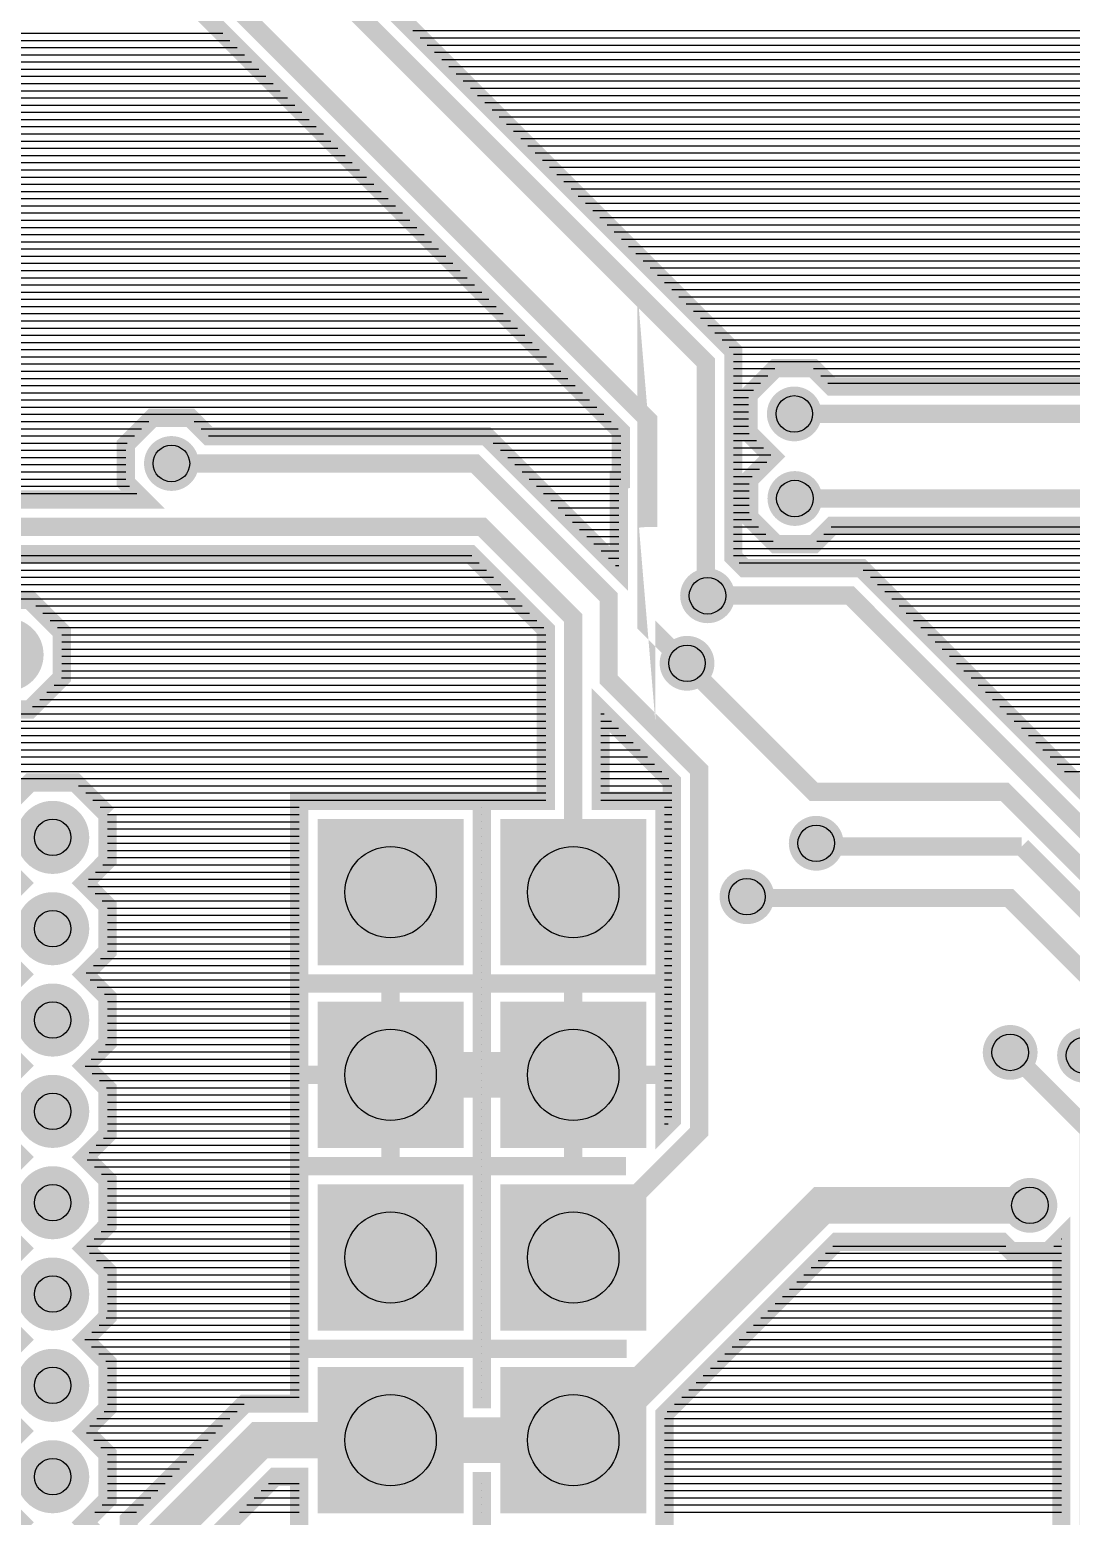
# Model space of a CAD drawing. Header units: inches. Extents: x -1.97 to 1.97, y -1.92 to 2.03.
# Drawn here: x -1.199 to -0.629, y -1.194 to -0.38 of the extents above; entities that cross this region are included whole.
import ezdxf

# ---------------------------------------------------------------- set-up
doc = ezdxf.new("R2010")
doc.units = ezdxf.units.IN
doc.layers.get('0').update_dxf_attribs({"linetype": 'CONTINUOUS'})

# ---------------------------------------------------------------- blocks, each defined once
blk = doc.blocks.new('EPAD')
at = {"const_width": 0.5}
blk.add_lwpolyline([(-0.25, 0, 1), (0.25, 0, 1)], format="xyb", close=True, dxfattribs=at)
blk = doc.blocks.new('RPAD')
blk.add_trace([(-0.5, -0.5), (-0.5, 0.5), (0.5, -0.5), (0.5, 0.5)])

msp = doc.modelspace()

# ---------------------------------------------------------------- linework, layer by layer
for points, const_width in [([(-0.86065, -0.612081), (-0.86065, -0.59346), (-1.090376, -0.363734), (-1.132727, -0.321383), (-1.132727, -0.302081)], 0.01), ([(-0.514378, -0.90424), (-0.743893, -0.674725), (-0.80785, -0.674725), (-0.813982, -0.668593), (-0.813982, -0.555868), (-1.059985, -0.309865)], 0.01), ([(-1.147727, -0.327596), (-0.87565, -0.599673), (-0.87565, -0.626092), (-0.876625, -0.626133), (-0.876625, -0.675013), (-0.949241, -0.602397), (-1.10127, -0.602397), (-1.11127, -0.592397), (-1.13198, -0.592397), (-1.146625, -0.607041), (-1.146625, -0.627752), (-1.137295, -0.637081), (-1.499852, -0.637081)], 0.01), ([(-0.821625, -0.697081), (-0.828982, -0.689724), (-0.828982, -0.562081), (-1.060413, -0.33065)], 0.01), ([(-0.780626, -0.590256), (-0.5548, -0.590256), (-0.524142, -0.559598), (-0.524142, -0.539344), (-0.509732, -0.524934), (-0.455938, -0.524934), (-0.421625, -0.559247), (-0.421625, -0.587081), (-0.41694, -0.591766), (-0.37635, -0.591766)], 0.01), ([(-0.86065, -0.652081), (-0.861625, -0.640517), (-0.861625, -0.705504), (-0.835837, -0.731293)], 0.01), ([(-0.530898, -0.651567), (-0.759944, -0.651567), (-0.769944, -0.661567), (-0.790654, -0.661567), (-0.805299, -0.646922), (-0.805299, -0.626212), (-0.792662, -0.613575), (-0.805626, -0.600611), (-0.805626, -0.579901), (-0.790981, -0.565257), (-0.770271, -0.565257), (-0.760271, -0.575257), (-0.561013, -0.575257)], 0.01), ([(-0.780299, -0.636567), (-0.537111, -0.636567), (-0.471625, -0.571081)], 0.01), ([(-0.86065, -0.652081), (-0.86065, -0.641492), (-0.86065, -0.612081)], 0.01), ([(-1.121625, -0.617396), (-0.955454, -0.617396), (-0.882256, -0.690595), (-0.882256, -0.73564), (-0.832706, -0.785189), (-0.832706, -0.983162), (-0.901625, -1.052081)], 0.01), ([(-0.901625, -0.852081), (-0.901625, -0.702081), (-0.951625, -0.652081), (-1.493639, -0.652081), (-1.511625, -0.670068), (-1.511625, -0.722081)], 0.01), ([(-1.487426, -0.667081), (-0.957838, -0.667081), (-0.916625, -0.708294), (-0.916625, -0.802081), (-0.951625, -0.802081), (-0.951625, -0.902081), (-0.851626, -0.902081), (-0.851626, -0.802081), (-0.886626, -0.802081), (-0.886626, -0.752483), (-0.847706, -0.791402), (-0.847706, -0.976949), (-0.851626, -0.980869), (-0.851626, -0.902081), (-0.951625, -0.902081), (-0.951625, -1.002081), (-0.872837, -1.002081), (-0.872838, -1.002081), (-0.951625, -1.002081), (-0.951625, -1.102081), (-0.872463, -1.102081), (-0.872463, -1.102081), (-0.951625, -1.102081), (-0.951625, -1.129581), (-0.951626, -1.129581), (-0.951626, -1.102081), (-1.051625, -1.102081), (-1.051625, -1.132081), (-1.081467, -1.132081), (-1.145024, -1.195639), (-1.145024, -1.380824)], 0.01), ([(-1.224052, -0.752081), (-1.199199, -0.752081), (-1.181626, -0.734507), (-1.181626, -0.709655), (-1.199199, -0.692081), (-1.224052, -0.692081)], 0.01), ([(-0.529378, -1.450352), (-0.529378, -0.910453), (-0.750106, -0.689724), (-0.828982, -0.689724)], 0.01), ([(-0.828109, -0.689821), (-0.821625, -0.696305), (-0.821625, -0.697081)], 0.01), ([(-0.839325, -0.726778), (-0.835837, -0.731293)], 0.01), ([(-0.835837, -0.731293), (-0.770048, -0.797081), (-0.681348, -0.797081)], 0.01), ([(-1.216625, -0.809655), (-1.199052, -0.792081), (-1.174199, -0.792081), (-1.156626, -0.809655)], 0.01), ([(-1.051625, -0.802081), (-1.051625, -0.902081), (-0.951626, -0.902081), (-0.951626, -0.802081), (-1.051625, -0.802081)], 0.01), ([(-0.401551, -1.59513), (-0.545957, -1.450724), (-0.545957, -1.349248), (-0.545957, -0.916628), (-0.665504, -0.797081), (-0.681348, -0.797081)], 0.01), ([(-1.156626, -0.809655), (-1.156626, -0.834507), (-1.169199, -0.847081), (-1.156626, -0.859655), (-1.156626, -0.884507), (-1.169199, -0.897081), (-1.156626, -0.909655), (-1.156626, -0.934507), (-1.169199, -0.947081), (-1.156626, -0.959655), (-1.156626, -0.984507), (-1.169199, -0.997081), (-1.156626, -1.009655), (-1.156626, -1.034507), (-1.169199, -1.047081), (-1.156626, -1.059655), (-1.156626, -1.084507), (-1.169199, -1.097081), (-1.156626, -1.109655), (-1.156626, -1.134507), (-1.169199, -1.147081), (-1.156626, -1.159655), (-1.156626, -1.184507), (-1.169199, -1.197081), (-1.156626, -1.209655)], 0.01), ([(-0.656161, -0.827081), (-0.768619, -0.827081), (-0.768619, -0.825309)], 0.01), ([(-1.216625, -0.859655), (-1.204051, -0.847081), (-1.216625, -0.834507)], 0.01), ([(-0.421683, -1.602074), (-0.563882, -1.459875), (-0.563882, -1.381334), (-0.563882, -0.91936), (-0.656161, -0.827081)], 0.01), ([(-0.806543, -0.854574), (-0.805854, -0.855263), (-0.676625, -0.855263)], 0.01), ([(-0.403126, -1.650923), (-0.441729, -1.61232), (-0.583427, -1.470622), (-0.583427, -1.042155), (-0.583427, -0.93481), (-0.662974, -0.855263), (-0.676625, -0.855263)], 0.01), ([(-1.216625, -0.909655), (-1.204051, -0.897081), (-1.216625, -0.884507)], 0.01), ([(-1.051625, -0.902081), (-1.051625, -1.002081), (-0.951626, -1.002081), (-0.951626, -0.902081), (-1.051625, -0.902081)], 0.01), ([(-1.001625, -0.902081), (-1.001625, -0.952081)], 0.01), ([(-0.901625, -0.902081), (-0.901625, -0.952081)], 0.01), ([(-1.216625, -0.959655), (-1.204051, -0.947081), (-1.216625, -0.934507)], 0.01), ([(-0.418553, -1.804446), (-0.472592, -1.750407), (-0.472592, -1.685132), (-0.619406, -1.538318), (-0.619406, -1.006146), (-0.619406, -0.982291), (-0.661897, -0.9398), (-0.662428, -0.9398)], 0.01), ([(-1.001625, -0.952081), (-0.901625, -0.952081)], 0.025), ([(-1.051625, -0.952081), (-1.001625, -0.952081)], 0.01), ([(-1.001625, -1.002081), (-1.001625, -0.952081)], 0.01), ([(-0.951626, -0.952081), (-1.001625, -0.952081)], 0.01), ([(-0.951625, -0.952081), (-0.901625, -0.952081)], 0.01), ([(-0.901625, -1.002081), (-0.901625, -0.952081)], 0.01), ([(-0.851626, -0.952081), (-0.901625, -0.952081)], 0.01), ([(-1.216625, -1.009655), (-1.204051, -0.997081), (-1.216625, -0.984507)], 0.01), ([(-1.051625, -1.002081), (-1.051625, -1.102081), (-0.951626, -1.102081), (-0.951626, -1.002081), (-1.051625, -1.002081)], 0.01), ([(-0.651625, -1.02352), (-0.765619, -1.02352), (-0.89418, -1.152081), (-0.906625, -1.152081), (-0.901625, -1.152081)], 0.02), ([(-1.216625, -1.059655), (-1.204051, -1.047081), (-1.216625, -1.034507)], 0.01), ([(-0.851626, -1.202081), (-0.851626, -1.137811), (-0.757335, -1.04352), (-0.66698, -1.04352), (-0.66198, -1.04852), (-0.64127, -1.04852), (-0.634406, -1.041656), (-0.634406, -1.544531)], 0.01), ([(-1.216625, -1.109655), (-1.204051, -1.097081), (-1.216625, -1.084507)], 0.01), ([(-1.216625, -1.159655), (-1.204051, -1.147081), (-1.216625, -1.134507)], 0.01), ([(-1.001625, -1.152081), (-1.073183, -1.152081), (-1.125025, -1.203923), (-1.125025, -1.389108), (-1.159213, -1.423296), (-1.249431, -1.423296), (-1.261777, -1.435642), (-1.261777, -1.47193), (-1.261625, -1.472081)], 0.02), ([(-0.906625, -1.152081), (-1.001625, -1.152081)], 0.025), ([(-1.105025, -1.212207), (-1.064899, -1.172081), (-1.051625, -1.172081), (-1.051625, -1.202081)], 0.01), ([(-0.951626, -1.202081), (-0.951626, -1.174581), (-0.951625, -1.174581), (-0.951625, -1.202081)], 0.01), ([(-1.216625, -1.209655), (-1.204051, -1.197081), (-1.216625, -1.184507)], 0.01)]:
    msp.add_lwpolyline(points, dxfattribs=dict(const_width=const_width))
for points in [[(-1.932395, -0.38182), (-1.093502, -0.38182)], [(-0.98942, -0.380431), (0.686498, -0.380431)], [(-1.932395, -0.385757), (-1.089565, -0.385757)], [(-1.932395, -0.389694), (-1.085628, -0.389694)], [(-0.985483, -0.384368), (0.686498, -0.384368)], [(-0.981546, -0.388305), (0.686498, -0.388305)], [(-1.932395, -0.393631), (-1.081691, -0.393631)], [(-1.841626, -0.397569), (-1.077754, -0.397569)], [(-0.977609, -0.392242), (0.686498, -0.392242)], [(-0.973672, -0.396179), (0.686498, -0.396179)], [(-1.740285, -0.401506), (-1.073817, -0.401506)], [(-1.740285, -0.405443), (-1.06988, -0.405443)], [(-0.969735, -0.400116), (0.686498, -0.400116)], [(-0.965798, -0.404053), (0.780498, -0.404053)], [(-1.740285, -0.40938), (-1.065943, -0.40938)], [(-1.740285, -0.413317), (-1.062006, -0.413317)], [(-0.961861, -0.40799), (0.509569, -0.40799)], [(-0.957924, -0.411927), (0.509569, -0.411927)], [(-1.740285, -0.417254), (-1.058069, -0.417254)], [(-1.740285, -0.421191), (-1.054132, -0.421191)], [(-0.953987, -0.415864), (0.509569, -0.415864)], [(-0.95005, -0.419801), (0.509569, -0.419801)], [(-1.740285, -0.425128), (-1.050195, -0.425128)], [(-1.740285, -0.429065), (-1.046258, -0.429065)], [(-0.946113, -0.423738), (0.509569, -0.423738)], [(-0.942176, -0.427675), (0.509569, -0.427675)], [(-1.740285, -0.433002), (-1.042321, -0.433002)], [(-1.740285, -0.436939), (-1.038384, -0.436939)], [(-0.938239, -0.431612), (0.509569, -0.431612)], [(-0.934302, -0.435549), (0.509569, -0.435549)], [(-1.740285, -0.440876), (-1.034447, -0.440876)], [(-1.740285, -0.444813), (-1.03051, -0.444813)], [(-0.930365, -0.439486), (0.509569, -0.439486)], [(-0.926428, -0.443423), (0.509569, -0.443423)], [(-0.922491, -0.44736), (0.509569, -0.44736)], [(-1.740285, -0.44875), (-1.026573, -0.44875)], [(-1.740285, -0.452687), (-1.022636, -0.452687)], [(-0.918554, -0.451297), (0.509569, -0.451297)], [(-0.914617, -0.455234), (0.509569, -0.455234)], [(-1.760285, -0.460561), (-1.014762, -0.460561)], [(-1.740285, -0.456624), (-1.018699, -0.456624)], [(-0.91068, -0.459171), (-0.506625, -0.459171)], [(-0.906743, -0.463108), (-0.506625, -0.463108)], [(-1.741626, -0.464498), (-1.010825, -0.464498)], [(-1.741626, -0.468435), (-1.006888, -0.468435)], [(-0.902806, -0.467045), (-0.506625, -0.467045)], [(-0.898869, -0.470982), (-0.506625, -0.470982)], [(-1.741626, -0.472372), (-1.002951, -0.472372)], [(-1.741626, -0.476309), (-0.999014, -0.476309)], [(-0.894931, -0.474919), (-0.506625, -0.474919)], [(-0.890994, -0.478856), (-0.506625, -0.478856)], [(-1.741626, -0.480246), (-0.995077, -0.480246)], [(-1.741626, -0.484183), (-0.99114, -0.484183)], [(-1.741626, -0.48812), (-0.987203, -0.48812)], [(-0.887057, -0.482793), (-0.506625, -0.482793)], [(-0.88312, -0.48673), (-0.506625, -0.48673)], [(-1.741626, -0.492057), (-0.983266, -0.492057)], [(-1.741626, -0.495994), (-0.979329, -0.495994)], [(-0.879183, -0.490667), (-0.506625, -0.490667)], [(-0.875246, -0.494604), (-0.506625, -0.494604)], [(-1.741626, -0.499931), (-0.975392, -0.499931)], [(-1.741626, -0.503868), (-0.971455, -0.503868)], [(-0.871309, -0.498541), (-0.506625, -0.498541)], [(-0.867372, -0.502478), (-0.506625, -0.502478)], [(-1.741626, -0.507805), (-0.967518, -0.507805)], [(-1.741626, -0.511742), (-0.963581, -0.511742)], [(-0.863435, -0.506415), (-0.506625, -0.506415)], [(-0.859498, -0.510352), (-0.516363, -0.510352)], [(-1.741626, -0.515679), (-0.959644, -0.515679)], [(-1.741626, -0.519616), (-0.955707, -0.519616)], [(-0.855561, -0.514289), (-0.5203, -0.514289)], [(-0.851624, -0.518226), (-0.524237, -0.518226)], [(-1.932395, -0.523553), (-0.95177, -0.523553)], [(-1.932395, -0.52749), (-0.947833, -0.52749)], [(-0.847687, -0.522163), (-0.528174, -0.522163)], [(-0.84375, -0.5261), (-0.532111, -0.5261)], [(-1.932395, -0.531427), (-0.943896, -0.531427)], [(-1.932395, -0.535364), (-0.939959, -0.535364)], [(-0.839813, -0.530037), (-0.536048, -0.530037)], [(-0.835876, -0.533974), (-0.539141, -0.533974)], [(-1.932395, -0.539301), (-0.936022, -0.539301)], [(-1.932395, -0.543238), (-0.932085, -0.543238)], [(-0.831939, -0.537911), (-0.539141, -0.537911)], [(-0.828002, -0.541848), (-0.539141, -0.541848)], [(-1.741626, -0.547175), (-0.928148, -0.547175)], [(-1.741626, -0.551112), (-0.924211, -0.551112)], [(-0.824065, -0.545785), (-0.539141, -0.545785)], [(-0.820128, -0.549722), (-0.539141, -0.549722)], [(-1.741626, -0.555049), (-0.920274, -0.555049)], [(-1.741626, -0.558986), (-0.916337, -0.558986)], [(-0.816191, -0.553659), (-0.539416, -0.553659)], [(-0.813982, -0.557596), (-0.543353, -0.557596)], [(-1.741626, -0.562923), (-0.9124, -0.562923)], [(-1.717357, -0.56686), (-0.908463, -0.56686)], [(-0.813982, -0.561533), (-0.54729, -0.561533)], [(-0.813982, -0.56547), (-0.791194, -0.56547)], [(-0.813982, -0.569407), (-0.795131, -0.569407)], [(-0.770057, -0.56547), (-0.551227, -0.56547)], [(-0.76612, -0.569407), (-0.555164, -0.569407)], [(-1.71342, -0.570797), (-0.904526, -0.570797)], [(-1.709483, -0.574734), (-0.900589, -0.574734)], [(-0.813982, -0.573344), (-0.799069, -0.573344)], [(-0.813982, -0.577281), (-0.803006, -0.577281)], [(-0.762183, -0.573344), (-0.559101, -0.573344)], [(-1.705546, -0.578671), (-0.896652, -0.578671)], [(-1.701609, -0.582608), (-0.892715, -0.582608)], [(-0.813982, -0.581218), (-0.805626, -0.581218)], [(-0.813982, -0.585155), (-0.805626, -0.585155)], [(-1.697672, -0.586545), (-0.888778, -0.586545)], [(-1.693735, -0.590482), (-0.884841, -0.590482)], [(-0.813982, -0.589092), (-0.805626, -0.589092)], [(-0.813982, -0.593029), (-0.805626, -0.593029)], [(-1.689798, -0.594419), (-1.134002, -0.594419)], [(-1.685861, -0.598356), (-1.137939, -0.598356)], [(-1.109248, -0.594419), (-0.880904, -0.594419)], [(-1.105311, -0.598356), (-0.876967, -0.598356)], [(-0.813982, -0.596966), (-0.805626, -0.596966)], [(-0.813982, -0.600903), (-0.805334, -0.600903)], [(-1.681924, -0.602293), (-1.141876, -0.602293)], [(-1.677987, -0.60623), (-1.145813, -0.60623)], [(-1.67405, -0.610167), (-1.146625, -0.610167)], [(-1.101374, -0.602293), (-0.87565, -0.602293)], [(-0.945408, -0.60623), (-0.87565, -0.60623)], [(-0.941471, -0.610167), (-0.87565, -0.610167)], [(-0.813982, -0.60484), (-0.801397, -0.60484)], [(-0.813982, -0.608777), (-0.79746, -0.608777)], [(-1.670113, -0.614104), (-1.146625, -0.614104)], [(-1.666176, -0.618041), (-1.146625, -0.618041)], [(-0.937534, -0.614104), (-0.87565, -0.614104)], [(-0.933597, -0.618041), (-0.87565, -0.618041)], [(-0.813982, -0.612714), (-0.793523, -0.612714)], [(-0.813982, -0.616651), (-0.795738, -0.616651)], [(-1.662239, -0.621978), (-1.146625, -0.621978)], [(-1.658302, -0.625915), (-1.146625, -0.625915)], [(-0.92966, -0.621978), (-0.87565, -0.621978)], [(-0.925723, -0.625915), (-0.87565, -0.625915)], [(-0.813982, -0.620588), (-0.799675, -0.620588)], [(-0.813982, -0.624525), (-0.803612, -0.624525)], [(-1.654365, -0.629852), (-1.144524, -0.629852)], [(-1.650428, -0.633789), (-1.140587, -0.633789)], [(-0.921786, -0.629852), (-0.876625, -0.629852)], [(-0.917849, -0.633789), (-0.876625, -0.633789)], [(-0.813982, -0.628462), (-0.805299, -0.628462)], [(-0.813982, -0.632399), (-0.805299, -0.632399)], [(-0.913912, -0.637726), (-0.876625, -0.637726)], [(-0.909975, -0.641663), (-0.876625, -0.641663)], [(-0.813982, -0.636336), (-0.805299, -0.636336)], [(-0.813982, -0.640273), (-0.805299, -0.640273)], [(-0.906038, -0.6456), (-0.876625, -0.6456)], [(-0.902101, -0.649537), (-0.876625, -0.649537)], [(-0.813982, -0.64421), (-0.805299, -0.64421)], [(-0.813982, -0.648147), (-0.804074, -0.648147)], [(-0.898164, -0.653474), (-0.876625, -0.653474)], [(-0.894227, -0.657411), (-0.876625, -0.657411)], [(-0.813982, -0.652084), (-0.800137, -0.652084)], [(-0.813982, -0.656021), (-0.7962, -0.656021)], [(-0.764399, -0.656021), (-0.408003, -0.656021)], [(-0.760462, -0.652084), (-0.408003, -0.652084)], [(-0.89029, -0.661348), (-0.876625, -0.661348)], [(-0.886353, -0.665285), (-0.876625, -0.665285)], [(-0.813982, -0.659958), (-0.792263, -0.659958)], [(-0.813982, -0.663895), (-0.408003, -0.663895)], [(-0.768336, -0.659958), (-0.408003, -0.659958)], [(-1.492114, -0.671769), (-0.95315, -0.671769)], [(-1.488177, -0.667832), (-0.957087, -0.667832)], [(-0.882416, -0.669222), (-0.876625, -0.669222)], [(-0.878479, -0.673159), (-0.876625, -0.673159)], [(-0.813982, -0.667832), (-0.408003, -0.667832)], [(-0.810806, -0.671769), (-0.408003, -0.671769)], [(-1.496626, -0.679643), (-0.945276, -0.679643)], [(-1.496626, -0.68358), (-0.941339, -0.68358)], [(-1.496051, -0.675706), (-0.949213, -0.675706)], [(-0.742911, -0.675706), (-0.408003, -0.675706)], [(-0.738974, -0.679643), (-0.408003, -0.679643)], [(-0.735037, -0.68358), (-0.408003, -0.68358)], [(-1.496626, -0.687517), (-0.937402, -0.687517)], [(-1.496626, -0.691454), (-0.933465, -0.691454)], [(-0.7311, -0.687517), (-0.408003, -0.687517)], [(-0.727163, -0.691454), (-0.408003, -0.691454)], [(-1.195889, -0.695391), (-0.929528, -0.695391)], [(-1.191952, -0.699328), (-0.925591, -0.699328)], [(-0.723226, -0.695391), (-0.408003, -0.695391)], [(-0.719289, -0.699328), (-0.408003, -0.699328)], [(-1.188015, -0.703265), (-0.921654, -0.703265)], [(-1.184078, -0.707202), (-0.917717, -0.707202)], [(-0.715352, -0.703265), (-0.408003, -0.703265)], [(-0.711415, -0.707202), (-0.408003, -0.707202)], [(-1.181626, -0.711139), (-0.916625, -0.711139)], [(-1.181626, -0.715076), (-0.916625, -0.715076)], [(-0.707478, -0.711139), (-0.408003, -0.711139)], [(-0.703541, -0.715076), (-0.408003, -0.715076)], [(-1.181626, -0.719013), (-0.916625, -0.719013)], [(-1.181626, -0.72295), (-0.916625, -0.72295)], [(-0.699604, -0.719013), (-0.408003, -0.719013)], [(-0.695667, -0.72295), (-0.408003, -0.72295)], [(-1.181626, -0.726887), (-0.916625, -0.726887)], [(-1.181626, -0.730824), (-0.916625, -0.730824)], [(-0.69173, -0.726887), (-0.408003, -0.726887)], [(-0.687793, -0.730824), (-0.408003, -0.730824)], [(-1.185817, -0.738698), (-0.916625, -0.738698)], [(-1.18188, -0.734761), (-0.916625, -0.734761)], [(-0.683856, -0.734761), (-0.408003, -0.734761)], [(-0.679919, -0.738698), (-0.408003, -0.738698)], [(-1.193691, -0.746572), (-0.916625, -0.746572)], [(-1.189754, -0.742635), (-0.916625, -0.742635)], [(-0.675982, -0.742635), (-0.408003, -0.742635)], [(-0.672045, -0.746572), (-0.408003, -0.746572)], [(-1.791625, -0.754446), (-0.916625, -0.754446)], [(-1.197628, -0.750509), (-0.916625, -0.750509)], [(-0.886626, -0.754446), (-0.884662, -0.754446)], [(-0.668108, -0.750509), (-0.408003, -0.750509)], [(-0.664171, -0.754446), (-0.408003, -0.754446)], [(-1.791625, -0.758383), (-0.916625, -0.758383)], [(-1.791625, -0.76232), (-0.916625, -0.76232)], [(-0.886626, -0.758383), (-0.880725, -0.758383)], [(-0.886626, -0.76232), (-0.876788, -0.76232)], [(-0.660234, -0.758383), (-0.408003, -0.758383)], [(-0.656297, -0.76232), (-0.408003, -0.76232)], [(-1.791625, -0.766257), (-0.916625, -0.766257)], [(-1.791625, -0.770194), (-0.916625, -0.770194)], [(-0.886626, -0.766257), (-0.872851, -0.766257)], [(-0.886626, -0.770194), (-0.868914, -0.770194)], [(-0.65236, -0.766257), (-0.408003, -0.766257)], [(-0.648423, -0.770194), (-0.408003, -0.770194)], [(-1.791625, -0.774131), (-0.916625, -0.774131)], [(-1.791625, -0.778069), (-0.916625, -0.778069)], [(-0.886626, -0.774131), (-0.864977, -0.774131)], [(-0.886626, -0.778069), (-0.86104, -0.778069)], [(-0.644486, -0.774131), (-0.408003, -0.774131)], [(-0.640549, -0.778069), (-0.408003, -0.778069)], [(-1.791625, -0.782006), (-0.916625, -0.782006)], [(-1.791625, -0.785943), (-0.916625, -0.785943)], [(-0.886626, -0.782006), (-0.857103, -0.782006)], [(-0.886626, -0.785943), (-0.853166, -0.785943)], [(-0.636612, -0.782006), (-0.408003, -0.782006)], [(-0.632675, -0.785943), (-0.408003, -0.785943)], [(-1.791625, -0.78988), (-0.916625, -0.78988)], [(-1.172464, -0.793817), (-0.916625, -0.793817)], [(-0.886626, -0.78988), (-0.849229, -0.78988)], [(-0.886626, -0.793817), (-0.847706, -0.793817)], [(-1.168527, -0.797754), (-0.916625, -0.797754)], [(-1.16459, -0.801691), (-0.916625, -0.801691)], [(-1.160653, -0.805628), (-1.051625, -0.805628)], [(-0.951626, -0.805628), (-0.951625, -0.805628)], [(-0.886626, -0.797754), (-0.847706, -0.797754)], [(-0.886626, -0.801691), (-0.847706, -0.801691)], [(-0.851626, -0.805628), (-0.847706, -0.805628)], [(-1.156716, -0.809565), (-1.051625, -0.809565)], [(-1.156626, -0.813502), (-1.051625, -0.813502)], [(-0.951626, -0.809565), (-0.951625, -0.809565)], [(-0.951626, -0.813502), (-0.951625, -0.813502)], [(-0.851626, -0.809565), (-0.847706, -0.809565)], [(-0.851626, -0.813502), (-0.847706, -0.813502)], [(-1.156626, -0.817439), (-1.051625, -0.817439)], [(-1.156626, -0.821376), (-1.051625, -0.821376)], [(-0.951626, -0.817439), (-0.951625, -0.817439)], [(-0.951626, -0.821376), (-0.951625, -0.821376)], [(-0.851626, -0.817439), (-0.847706, -0.817439)], [(-0.851626, -0.821376), (-0.847706, -0.821376)], [(-1.156626, -0.825313), (-1.051625, -0.825313)], [(-1.156626, -0.82925), (-1.051625, -0.82925)], [(-0.951626, -0.825313), (-0.951625, -0.825313)], [(-0.951626, -0.82925), (-0.951625, -0.82925)], [(-0.851626, -0.825313), (-0.847706, -0.825313)], [(-0.851626, -0.82925), (-0.847706, -0.82925)], [(-1.159242, -0.837124), (-1.051625, -0.837124)], [(-1.156626, -0.833187), (-1.051625, -0.833187)], [(-0.951626, -0.833187), (-0.951625, -0.833187)], [(-0.951626, -0.837124), (-0.951625, -0.837124)], [(-0.851626, -0.833187), (-0.847706, -0.833187)], [(-0.851626, -0.837124), (-0.847706, -0.837124)], [(-1.167116, -0.844998), (-1.051625, -0.844998)], [(-1.163179, -0.841061), (-1.051625, -0.841061)], [(-0.951626, -0.841061), (-0.951625, -0.841061)], [(-0.951626, -0.844998), (-0.951625, -0.844998)], [(-0.851626, -0.841061), (-0.847706, -0.841061)], [(-0.851626, -0.844998), (-0.847706, -0.844998)], [(-1.167346, -0.848935), (-1.051625, -0.848935)], [(-1.163409, -0.852872), (-1.051625, -0.852872)], [(-0.951626, -0.848935), (-0.951625, -0.848935)], [(-0.951626, -0.852872), (-0.951625, -0.852872)], [(-0.851626, -0.848935), (-0.847706, -0.848935)], [(-0.851626, -0.852872), (-0.847706, -0.852872)], [(-1.159472, -0.856809), (-1.051625, -0.856809)], [(-1.156626, -0.860746), (-1.051625, -0.860746)], [(-0.951626, -0.856809), (-0.951625, -0.856809)], [(-0.951626, -0.860746), (-0.951625, -0.860746)], [(-0.851626, -0.856809), (-0.847706, -0.856809)], [(-0.851626, -0.860746), (-0.847706, -0.860746)], [(-1.156626, -0.864683), (-1.051625, -0.864683)], [(-1.156626, -0.86862), (-1.051625, -0.86862)], [(-0.951626, -0.864683), (-0.951625, -0.864683)], [(-0.951626, -0.86862), (-0.951625, -0.86862)], [(-0.851626, -0.864683), (-0.847706, -0.864683)], [(-0.851626, -0.86862), (-0.847706, -0.86862)], [(-1.156626, -0.872557), (-1.051625, -0.872557)], [(-1.156626, -0.876494), (-1.051625, -0.876494)], [(-0.951626, -0.872557), (-0.951625, -0.872557)], [(-0.951626, -0.876494), (-0.951625, -0.876494)], [(-0.851626, -0.872557), (-0.847706, -0.872557)], [(-0.851626, -0.876494), (-0.847706, -0.876494)], [(-1.156626, -0.880431), (-1.051625, -0.880431)], [(-1.156626, -0.884368), (-1.051625, -0.884368)], [(-0.951626, -0.880431), (-0.951625, -0.880431)], [(-0.951626, -0.884368), (-0.951625, -0.884368)], [(-0.851626, -0.880431), (-0.847706, -0.880431)], [(-0.851626, -0.884368), (-0.847706, -0.884368)], [(-1.16436, -0.892242), (-1.051625, -0.892242)], [(-1.160423, -0.888305), (-1.051625, -0.888305)], [(-0.951626, -0.888305), (-0.951625, -0.888305)], [(-0.951626, -0.892242), (-0.951625, -0.892242)], [(-0.851626, -0.888305), (-0.847706, -0.888305)], [(-0.851626, -0.892242), (-0.847706, -0.892242)], [(-1.168297, -0.896179), (-1.051625, -0.896179)], [(-1.166165, -0.900116), (-1.051625, -0.900116)], [(-0.951626, -0.896179), (-0.951625, -0.896179)], [(-0.951626, -0.900116), (-0.951625, -0.900116)], [(-0.851626, -0.896179), (-0.847706, -0.896179)], [(-0.851626, -0.900116), (-0.847706, -0.900116)], [(-1.162228, -0.904053), (-1.051625, -0.904053)], [(-1.158291, -0.90799), (-1.051625, -0.90799)], [(-0.951626, -0.904053), (-0.951625, -0.904053)], [(-0.951626, -0.90799), (-0.951625, -0.90799)], [(-0.851626, -0.904053), (-0.847706, -0.904053)], [(-0.851626, -0.90799), (-0.847706, -0.90799)], [(-1.156626, -0.911927), (-1.051625, -0.911927)], [(-1.156626, -0.915864), (-1.051625, -0.915864)], [(-0.951626, -0.911927), (-0.951625, -0.911927)], [(-0.951626, -0.915864), (-0.951625, -0.915864)], [(-0.851626, -0.911927), (-0.847706, -0.911927)], [(-0.851626, -0.915864), (-0.847706, -0.915864)], [(-1.156626, -0.919801), (-1.051625, -0.919801)], [(-1.156626, -0.923738), (-1.051625, -0.923738)], [(-1.156626, -0.927675), (-1.051625, -0.927675)], [(-0.951626, -0.919801), (-0.951625, -0.919801)], [(-0.951626, -0.923738), (-0.951625, -0.923738)], [(-0.951626, -0.927675), (-0.951625, -0.927675)], [(-0.851626, -0.919801), (-0.847706, -0.919801)], [(-0.851626, -0.923738), (-0.847706, -0.923738)], [(-0.851626, -0.927675), (-0.847706, -0.927675)], [(-1.157667, -0.935549), (-1.051625, -0.935549)], [(-1.156626, -0.931612), (-1.051625, -0.931612)], [(-0.951626, -0.931612), (-0.951625, -0.931612)], [(-0.951626, -0.935549), (-0.951625, -0.935549)], [(-0.851626, -0.931612), (-0.847706, -0.931612)], [(-0.851626, -0.935549), (-0.847706, -0.935549)], [(-1.165541, -0.943423), (-1.051625, -0.943423)], [(-1.161604, -0.939486), (-1.051625, -0.939486)], [(-0.951626, -0.939486), (-0.951625, -0.939486)], [(-0.951626, -0.943423), (-0.951625, -0.943423)], [(-0.851626, -0.939486), (-0.847706, -0.939486)], [(-0.851626, -0.943423), (-0.847706, -0.943423)], [(-1.16892, -0.94736), (-1.051625, -0.94736)], [(-1.164983, -0.951297), (-1.051625, -0.951297)], [(-0.951626, -0.94736), (-0.951625, -0.94736)], [(-0.951626, -0.951297), (-0.951625, -0.951297)], [(-0.851626, -0.94736), (-0.847706, -0.94736)], [(-0.851626, -0.951297), (-0.847706, -0.951297)], [(-1.161046, -0.955234), (-1.051625, -0.955234)], [(-1.157109, -0.959171), (-1.051625, -0.959171)], [(-0.951626, -0.955234), (-0.951625, -0.955234)], [(-0.951626, -0.959171), (-0.951625, -0.959171)], [(-0.851626, -0.955234), (-0.847706, -0.955234)], [(-0.851626, -0.959171), (-0.847706, -0.959171)], [(-1.156626, -0.963108), (-1.051625, -0.963108)], [(-1.156626, -0.967045), (-1.051625, -0.967045)], [(-0.951626, -0.963108), (-0.951625, -0.963108)], [(-0.951626, -0.967045), (-0.951625, -0.967045)], [(-0.851626, -0.963108), (-0.847706, -0.963108)], [(-0.851626, -0.967045), (-0.847706, -0.967045)], [(-1.156626, -0.970982), (-1.051625, -0.970982)], [(-1.156626, -0.974919), (-1.051625, -0.974919)], [(-0.951626, -0.970982), (-0.951625, -0.970982)], [(-0.951626, -0.974919), (-0.951625, -0.974919)], [(-0.851626, -0.970982), (-0.847706, -0.970982)], [(-0.851626, -0.974919), (-0.847706, -0.974919)], [(-1.156626, -0.978856), (-1.051625, -0.978856)], [(-1.156626, -0.982793), (-1.051625, -0.982793)], [(-0.951626, -0.978856), (-0.951625, -0.978856)], [(-0.951626, -0.982793), (-0.951625, -0.982793)], [(-0.851626, -0.978856), (-0.849613, -0.978856)], [(-1.162785, -0.990667), (-1.051625, -0.990667)], [(-1.158848, -0.98673), (-1.051625, -0.98673)], [(-0.951626, -0.98673), (-0.951625, -0.98673)], [(-0.951626, -0.990667), (-0.951625, -0.990667)], [(-1.167739, -0.998541), (-1.051625, -0.998541)], [(-1.166722, -0.994604), (-1.051625, -0.994604)], [(-0.951626, -0.994604), (-0.951625, -0.994604)], [(-0.951626, -0.998541), (-0.951625, -0.998541)], [(-1.163802, -1.002478), (-1.051625, -1.002478)], [(-1.159865, -1.006415), (-1.051625, -1.006415)], [(-0.951626, -1.002478), (-0.951625, -1.002478)], [(-0.951626, -1.006415), (-0.951625, -1.006415)], [(-1.156626, -1.010352), (-1.051625, -1.010352)], [(-1.156626, -1.014289), (-1.051625, -1.014289)], [(-0.951626, -1.010352), (-0.951625, -1.010352)], [(-0.951626, -1.014289), (-0.951625, -1.014289)], [(-1.156626, -1.018226), (-1.051625, -1.018226)], [(-1.156626, -1.022163), (-1.051625, -1.022163)], [(-0.951626, -1.018226), (-0.951625, -1.018226)], [(-0.951626, -1.022163), (-0.951625, -1.022163)], [(-1.156626, -1.0261), (-1.051625, -1.0261)], [(-1.156626, -1.030037), (-1.051625, -1.030037)], [(-0.951626, -1.0261), (-0.951625, -1.0261)], [(-0.951626, -1.030037), (-0.951625, -1.030037)], [(-1.160029, -1.037911), (-1.051625, -1.037911)], [(-1.156626, -1.033974), (-1.051625, -1.033974)], [(-0.951626, -1.033974), (-0.951625, -1.033974)], [(-0.951626, -1.037911), (-0.951625, -1.037911)], [(-1.167903, -1.045785), (-1.051625, -1.045785)], [(-1.166558, -1.049722), (-1.051625, -1.049722)], [(-1.163966, -1.041848), (-1.051625, -1.041848)], [(-0.951626, -1.041848), (-0.951625, -1.041848)], [(-0.951626, -1.045785), (-0.951625, -1.045785)], [(-0.951626, -1.049722), (-0.951625, -1.049722)], [(-0.763537, -1.049722), (-0.634406, -1.049722)], [(-0.7596, -1.045785), (-0.664715, -1.045785)], [(-0.638535, -1.045785), (-0.634406, -1.045785)], [(-0.634598, -1.041848), (-0.634406, -1.041848)], [(-1.162621, -1.053659), (-1.051625, -1.053659)], [(-1.158684, -1.057596), (-1.051625, -1.057596)], [(-0.951626, -1.053659), (-0.951625, -1.053659)], [(-0.951626, -1.057596), (-0.951625, -1.057596)], [(-0.771411, -1.057596), (-0.634406, -1.057596)], [(-0.767474, -1.053659), (-0.634406, -1.053659)], [(-1.156626, -1.061533), (-1.051625, -1.061533)], [(-1.156626, -1.06547), (-1.051625, -1.06547)], [(-0.951626, -1.061533), (-0.951625, -1.061533)], [(-0.951626, -1.06547), (-0.951625, -1.06547)], [(-0.779285, -1.06547), (-0.634406, -1.06547)], [(-0.775348, -1.061533), (-0.634406, -1.061533)], [(-1.156626, -1.069407), (-1.051625, -1.069407)], [(-1.156626, -1.073344), (-1.051625, -1.073344)], [(-0.951626, -1.069407), (-0.951625, -1.069407)], [(-0.951626, -1.073344), (-0.951625, -1.073344)], [(-0.787159, -1.073344), (-0.634406, -1.073344)], [(-0.783222, -1.069407), (-0.634406, -1.069407)], [(-1.156626, -1.077281), (-1.051625, -1.077281)], [(-1.156626, -1.081218), (-1.051625, -1.081218)], [(-0.951626, -1.077281), (-0.951625, -1.077281)], [(-0.951626, -1.081218), (-0.951625, -1.081218)], [(-0.795033, -1.081218), (-0.634406, -1.081218)], [(-0.791096, -1.077281), (-0.634406, -1.077281)], [(-1.16121, -1.089092), (-1.051625, -1.089092)], [(-1.157273, -1.085155), (-1.051625, -1.085155)], [(-0.951626, -1.085155), (-0.951625, -1.085155)], [(-0.951626, -1.089092), (-0.951625, -1.089092)], [(-0.802907, -1.089092), (-0.634406, -1.089092)], [(-0.79897, -1.085155), (-0.634406, -1.085155)], [(-1.169084, -1.096966), (-1.051625, -1.096966)], [(-1.165147, -1.093029), (-1.051625, -1.093029)], [(-0.951626, -1.093029), (-0.951625, -1.093029)], [(-0.951626, -1.096966), (-0.951625, -1.096966)], [(-0.810781, -1.096966), (-0.634406, -1.096966)], [(-0.806844, -1.093029), (-0.634406, -1.093029)], [(-1.165377, -1.100903), (-1.051625, -1.100903)], [(-1.16144, -1.10484), (-1.051625, -1.10484)], [(-0.951626, -1.100903), (-0.951625, -1.100903)], [(-0.951626, -1.10484), (-0.951625, -1.10484)], [(-0.818655, -1.10484), (-0.634406, -1.10484)], [(-0.814718, -1.100903), (-0.634406, -1.100903)], [(-1.157503, -1.108777), (-1.051625, -1.108777)], [(-1.156626, -1.112714), (-1.051625, -1.112714)], [(-0.951626, -1.108777), (-0.951625, -1.108777)], [(-0.951626, -1.112714), (-0.951625, -1.112714)], [(-0.826529, -1.112714), (-0.634406, -1.112714)], [(-0.822592, -1.108777), (-0.634406, -1.108777)], [(-1.156626, -1.116651), (-1.051625, -1.116651)], [(-1.156626, -1.120588), (-1.051625, -1.120588)], [(-0.951626, -1.116651), (-0.951625, -1.116651)], [(-0.951626, -1.120588), (-0.951625, -1.120588)], [(-0.834403, -1.120588), (-0.634406, -1.120588)], [(-0.830466, -1.116651), (-0.634406, -1.116651)], [(-1.156626, -1.124525), (-1.051625, -1.124525)], [(-1.156626, -1.128462), (-1.051625, -1.128462)], [(-0.951626, -1.124525), (-0.951625, -1.124525)], [(-0.951626, -1.128462), (-0.951625, -1.128462)], [(-0.842277, -1.128462), (-0.634406, -1.128462)], [(-0.83834, -1.124525), (-0.634406, -1.124525)], [(-1.158454, -1.136336), (-1.085721, -1.136336)], [(-1.156626, -1.132399), (-1.081784, -1.132399)], [(-0.850151, -1.136336), (-0.634406, -1.136336)], [(-0.846214, -1.132399), (-0.634406, -1.132399)], [(-1.166328, -1.14421), (-1.093595, -1.14421)], [(-1.162391, -1.140273), (-1.089658, -1.140273)], [(-0.851626, -1.140273), (-0.634406, -1.140273)], [(-0.851626, -1.14421), (-0.634406, -1.14421)], [(-1.168133, -1.148147), (-1.097532, -1.148147)], [(-1.164196, -1.152084), (-1.101469, -1.152084)], [(-0.851626, -1.148147), (-0.634406, -1.148147)], [(-0.851626, -1.152084), (-0.634406, -1.152084)], [(-1.160259, -1.156021), (-1.105406, -1.156021)], [(-1.156626, -1.159958), (-1.109343, -1.159958)], [(-0.851626, -1.156021), (-0.634406, -1.156021)], [(-0.851626, -1.159958), (-0.634406, -1.159958)], [(-1.156626, -1.163895), (-1.11328, -1.163895)], [(-1.156626, -1.167832), (-1.117217, -1.167832)], [(-1.156626, -1.171769), (-1.121154, -1.171769)], [(-0.851626, -1.163895), (-0.634406, -1.163895)], [(-0.851626, -1.167832), (-0.634406, -1.167832)], [(-0.851626, -1.171769), (-0.634406, -1.171769)], [(-1.156626, -1.175706), (-1.125091, -1.175706)], [(-1.156626, -1.179643), (-1.129028, -1.179643)], [(-1.072461, -1.179643), (-1.051625, -1.179643)], [(-1.068524, -1.175706), (-1.051625, -1.175706)], [(-0.951626, -1.175706), (-0.951625, -1.175706)], [(-0.951626, -1.179643), (-0.951625, -1.179643)], [(-0.851626, -1.175706), (-0.634406, -1.175706)], [(-0.851626, -1.179643), (-0.634406, -1.179643)], [(-1.159635, -1.187517), (-1.136902, -1.187517)], [(-1.156626, -1.18358), (-1.132965, -1.18358)], [(-1.080335, -1.187517), (-1.051625, -1.187517)], [(-1.076398, -1.18358), (-1.051625, -1.18358)], [(-0.951626, -1.18358), (-0.951625, -1.18358)], [(-0.951626, -1.187517), (-0.951625, -1.187517)], [(-0.851626, -1.18358), (-0.634406, -1.18358)], [(-0.851626, -1.187517), (-0.634406, -1.187517)], [(-1.163572, -1.191454), (-1.140839, -1.191454)], [(-1.084272, -1.191454), (-1.051625, -1.191454)], [(-0.951626, -1.191454), (-0.951625, -1.191454)], [(-0.851626, -1.191454), (-0.634406, -1.191454)]]:
    msp.add_lwpolyline(points)
for centre, radius in [((-0.780626, -0.590256), 0.01), ((-1.121625, -0.617396), 0.01), ((-0.780299, -0.636567), 0.01), ((-0.828109, -0.689821), 0.01), ((-0.839325, -0.726778), 0.01), ((-1.186625, -0.822081), 0.01), ((-0.768619, -0.825309), 0.01), ((-1.001625, -0.852081), 0.025), ((-0.901625, -0.852081), 0.025), ((-0.806543, -0.854574), 0.01), ((-1.186625, -0.872081), 0.01), ((-1.186625, -0.922081), 0.01), ((-1.001625, -0.952081), 0.025), ((-0.901625, -0.952081), 0.025), ((-0.662428, -0.9398), 0.01), ((-0.621724, -0.941411), 0.01), ((-1.186625, -0.972081), 0.01), ((-1.186625, -1.022081), 0.01), ((-0.651625, -1.02352), 0.01), ((-1.001625, -1.052081), 0.025), ((-0.901625, -1.052081), 0.025), ((-1.186625, -1.072081), 0.01), ((-1.186625, -1.122081), 0.01), ((-1.001625, -1.152081), 0.025), ((-0.901625, -1.152081), 0.025), ((-1.186625, -1.172081), 0.01)]:
    msp.add_circle(centre, radius)

# ---------------------------------------------------------------- block references
for p, xscale, yscale in [((-0.780626, -0.590256), 0.03, 0.03), ((-1.121625, -0.617396), 0.03, 0.03), ((-0.780299, -0.636567), 0.03, 0.03), ((-0.828109, -0.689821), 0.03, 0.03), ((-1.211625, -0.722081), 0.04, 0.04), ((-0.839325, -0.726778), 0.03, 0.03), ((-1.186625, -0.822081), 0.04, 0.04), ((-0.768619, -0.825309), 0.03, 0.03), ((-0.806543, -0.854574), 0.03, 0.03), ((-1.186625, -0.872081), 0.04, 0.04), ((-1.186625, -0.922081), 0.04, 0.04), ((-0.662428, -0.9398), 0.03, 0.03), ((-0.621724, -0.941411), 0.03, 0.03), ((-1.186625, -0.972081), 0.04, 0.04), ((-1.186625, -1.022081), 0.04, 0.04), ((-0.651625, -1.02352), 0.03, 0.03), ((-1.186625, -1.072081), 0.04, 0.04), ((-1.186625, -1.122081), 0.04, 0.04), ((-1.186625, -1.172081), 0.04, 0.04)]:
    msp.add_blockref('EPAD', p, dxfattribs=dict(xscale=xscale, yscale=yscale))
at = {"xscale": 0.08, "yscale": 0.08, "rotation": -90}
for p in [(-1.001625, -0.852081), (-0.901625, -0.852081), (-1.001625, -0.952081), (-0.901625, -0.952081), (-1.001625, -1.052081), (-0.901625, -1.052081), (-1.001625, -1.152081), (-0.901625, -1.152081)]:
    msp.add_blockref('RPAD', p, dxfattribs=at)

doc.saveas('drawing.dxf')
